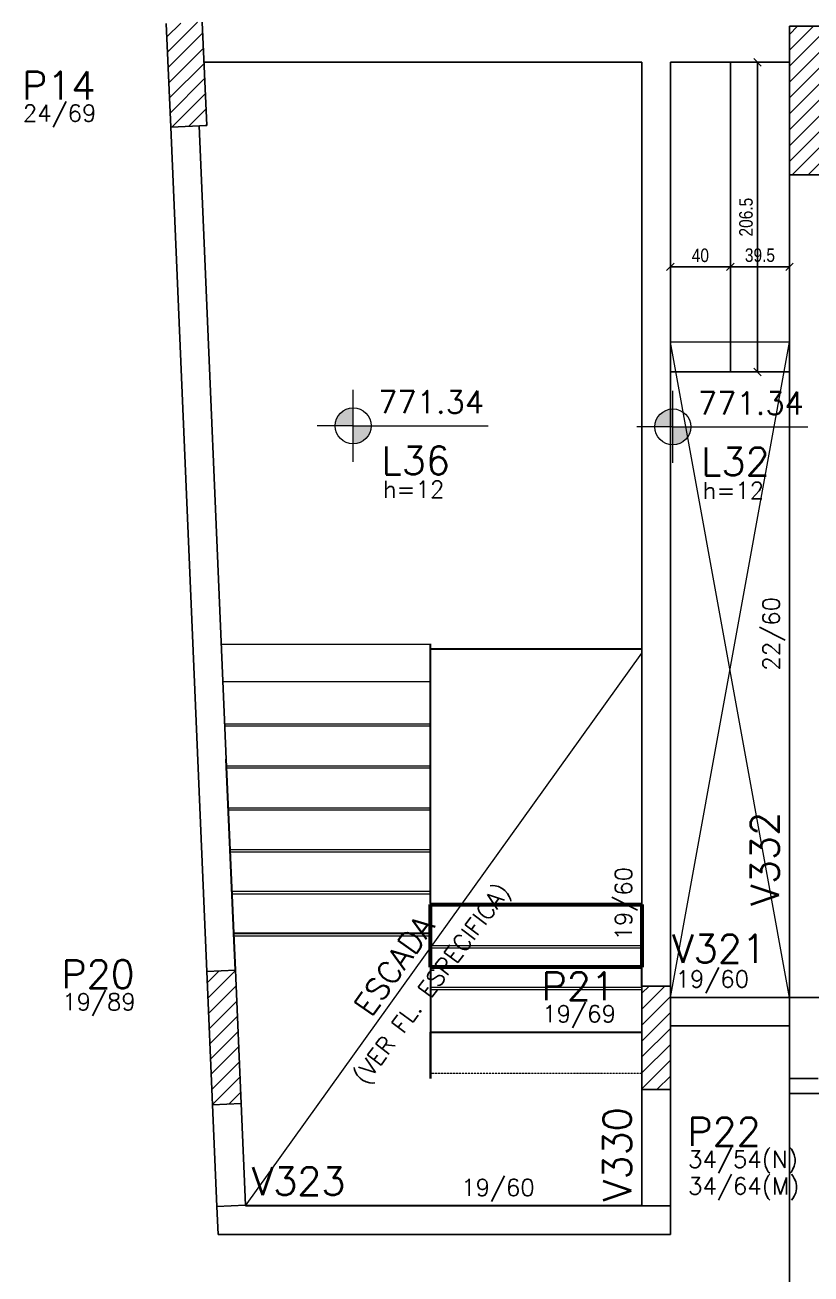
# Model space of a CAD drawing. Extents: x 8513 to 14085, y 1849 to 10799.
# Drawn here: x 9717 to 10242, y 2587 to 3420 of the extents above; entities that cross this region are included whole.
import ezdxf

# ---------------------------------------------------------------- set-up
doc = ezdxf.new("R2010")
doc.units = 0
doc.linetypes.add('FA_Tracejado', pattern=[0.25, 0.15, -0.1])
for name, color, linetype in [('COTA', 241, 'Continuous'), ('Painéis', 200, 'Continuous'), ('Pilares', 5, 'Continuous'), ('VIGAS', 3, 'Continuous'), ('Vázio', 240, 'Continuous')]:
    doc.layers.add(name, color=color, linetype=linetype)
for name, color, linetype, lineweight in [('EST-LAJE', 7, 'Continuous', 30), ('EST-LAJE-CUT', 7, 'Continuous', 60), ('EST-LAJE-TEXT', 7, 'Continuous', 9), ('EST-PILAR-TEXT', 7, 'Continuous', 9), ('EST-TEXT', 7, 'Continuous', 9), ('EST-VIGA-TEXT', 7, 'Continuous', 9)]:
    doc.layers.add(name, color=color, linetype=linetype, lineweight=lineweight)
doc.layers.add('EST-LINHA', color=7, linetype='Continuous', lineweight=9, true_color=0x008000)
doc.styles.add('COTA TECNICA-50', font='techl___.ttf', dxfattribs={"height": 9})
doc.styles.add('RomanS_IV50', font='romans_IV50.ttf', dxfattribs={"height": 11.25})
doc.styles.add('RomanS_IV50_B', font='', dxfattribs={"height": 18.75})
doc.styles.add('RomanS_IV50_B_1', font='', dxfattribs={"height": 22.5})
doc.styles.get('RomanS_IV50_B').set_extended_font_data('RomanS_IV50', bold=True)
doc.styles.get('RomanS_IV50_B_1').set_extended_font_data('RomanS_IV50', bold=True)
doc.dimstyles.new('PAINEL', dxfattribs={"dimtxt": 9, "dimasz": 5, "dimexe": 3, "dimexo": 3, "dimgap": 3, "dimtad": 1, "dimdec": 1, "dimzin": 12, "dimdsep": 46, "dimtxsty": 'COTA TECNICA-50', "dimblk": 'OBLIQUE', "dimcen": 0, "dimclrd": 4, "dimclre": 4, "dimclrt": 1, "dimadec": 1, "dimazin": 3, "dimtfac": 1, "dimtdec": 1, "dimtmove": 0, "dimatfit": 3, "dimldrblk": 'OBLIQUE', "dimfxl": 1, "dimtolj": 1, "dimtzin": 12, "dimarcsym": 0})
pattern_1 = [(45, (10227.5145, 3498.507), (-5.3033, 5.3033), [])]

# ---------------------------------------------------------------- blocks, each defined once
blk = doc.blocks.new('Floors 10 - Floors 1-2883866-BUSINESS')
at = {"layer": 'EST-LAJE'}
blk.add_line((-239.5, -494.67), (-98.5, -494.67), dxfattribs=at)
at = {"layer": 'EST-LAJE', "linetype": 'FA_Tracejado', "lineweight": 20}
blk.add_line((-98.5, -777.83), (-239.5, -777.83), dxfattribs=at)
at = {"layer": 'EST-LINHA'}
blk.add_line((-239.5, -491.4), (-239.5, -491.19), dxfattribs=at)
blk = doc.blocks.new('Floors 12 - Floors 1-2887407-BUSINESS')
at = {"layer": 'EST-LAJE'}
for p, q in [((-239.5, -664.5), (-239.5, -665.03)), ((-98.5, -665.03), (-98.5, -664.5)), ((-239.5, -706.76), (-239.5, -750.25)), ((-98.5, -719.5), (-98.5, -706.76)), ((-239.5, -750.25), (-98.5, -750.25)), ((-239.5, -750.25), (-239.5, -780.98))]:
    blk.add_line(p, q, dxfattribs=at)
at = {"layer": 'EST-LAJE-CUT'}
for p, q in [((-239.5, -706.76), (-239.5, -665.03)), ((-239.5, -665.03), (-98.5, -665.03)), ((-98.5, -665.03), (-98.5, -706.76)), ((-98.5, -706.76), (-239.5, -706.76))]:
    blk.add_line(p, q, dxfattribs=at)
at = {"layer": 'EST-LINHA'}
for p, q in [((-239.5, -664.5), (-98.5, -664.5)), ((-239.5, -692.5), (-98.5, -692.5)), ((-239.5, -694), (-98.5, -694)), ((-98.5, -720.5), (-239.5, -720.5)), ((-98.5, -722), (-239.5, -722))]:
    blk.add_line(p, q, dxfattribs=at)
blk = doc.blocks.new('Floors 14 - Floors 2-2894213-BUSINESS')
at = {"layer": 'EST-LAJE'}
for p, q in [((-239.5, -664.5), (-239.5, -491.41)), ((-370.73, -684.25), (-375.71, -568.05)), ((-369.68, -708.82), (-370.73, -684.25)), ((-370.73, -684.25), (-239.5, -684.25)), ((-239.5, -780.98), (-239.5, -750.25))]:
    blk.add_line(p, q, dxfattribs=at)
at = {"layer": 'EST-LINHA'}
for p, q in [((-379, -491.41), (-239.5, -491.41)), ((-239.5, -516.5), (-377.93, -516.5)), ((-376.72, -544.5), (-239.5, -544.5)), ((-376.66, -546), (-239.5, -546)), ((-375.52, -572.5), (-239.5, -572.5)), ((-375.46, -574), (-239.5, -574)), ((-374.32, -600.5), (-239.5, -600.5)), ((-374.26, -602), (-239.5, -602)), ((-373.12, -628.5), (-239.5, -628.5)), ((-373.06, -630), (-239.5, -630)), ((-239.5, -656.5), (-371.92, -656.5)), ((-371.86, -658), (-239.5, -658)), ((-370.72, -684.5), (-239.5, -684.5)), ((-370.66, -686), (-239.5, -686))]:
    blk.add_line(p, q, dxfattribs=at)
blk = doc.blocks.new('FA_Floor_TAG_SURVEY_R01 - NIV_TIT_H_TXT1__TXT2_Menor-2303205-BUSINESS')
at = {"layer": 'EST-LAJE-TEXT'}
h = blk.add_hatch(color=256, dxfattribs=at)
edge = h.paths.add_edge_path(flags=0)
edge.add_line((-0.28, 0.565), (-0.28, 0.405))
edge.add_line((-0.28, 0.405), (-0.44, 0.405))
edge.add_arc((-0.28, 0.405), 0.16, 90, 180, ccw=False)
h = blk.add_hatch(color=256, dxfattribs=at)
edge = h.paths.add_edge_path(flags=0)
edge.add_arc((-0.28, 0.405), 0.16, -90, 0, ccw=False)
edge.add_line((-0.28, 0.245), (-0.28, 0.405))
edge.add_line((-0.28, 0.405), (-0.12, 0.405))
for p, q in [((-0.28, 0.085), (-0.28, 0.725)), ((-0.28, 0.405), (-0.6, 0.405)), ((-0.28, 0.405), (0.92, 0.405))]:
    blk.add_line(p, q, dxfattribs=at)
blk.add_circle((-0.28, 0.405), 0.16, dxfattribs=at)
blk = doc.blocks.new('_Oblique')
at = {"color": 0, "linetype": 'ByBlock', "lineweight": -2}
blk.add_line((-0.5, -0.5), (0.5, 0.5), dxfattribs=at)
blk = doc.blocks.new('*D600')
at = {"layer": 'COTA', "color": 4, "lineweight": -2, "transparency": 16777216}
for p, q in [((10191.01, 3395.01), (10209.08, 3395.01)), ((10206.08, 3188.51), (10206.08, 3395.01)), ((10191.01, 3188.51), (10209.08, 3188.51))]:
    blk.add_line(p, q, dxfattribs=at)
at = {"layer": 'Defpoints', "color": 0, "transparency": 16777216}
for p in [(10188.01, 3395.01), (10206.08, 3395.01), (10188.01, 3188.51)]:
    blk.add_point(p, dxfattribs=at)
at = {"layer": 'COTA', "color": 4, "lineweight": -2, "transparency": 16777216, "xscale": 5, "yscale": 5, "zscale": 5}
for p, rotation in [((10206.08, 3395.01), 90), ((10206.08, 3188.51), 270)]:
    blk.add_blockref('_Oblique', p, dxfattribs=dict(at, rotation=rotation))
at = {"layer": 'COTA', "color": 1, "transparency": 16777216, "insert": (10198.48, 3291.76), "char_height": 9, "attachment_point": 5, "rotation": 90, "style": 'COTA TECNICA-50'}
blk.add_mtext('\\A1;206.5', dxfattribs=at)
blk = doc.blocks.new('*D601')
at = {"layer": 'COTA', "color": 4, "lineweight": -2, "transparency": 16777216}
for p, q in [((10148.01, 3258.66), (10188.01, 3258.66)), ((10148.01, 3258.22), (10148.01, 3255.66)), ((10188.01, 3258.22), (10188.01, 3255.66))]:
    blk.add_line(p, q, dxfattribs=at)
at = {"layer": 'Defpoints', "color": 0, "transparency": 16777216}
for p in [(10148.01, 3261.22), (10188.01, 3261.22), (10188.01, 3258.66)]:
    blk.add_point(p, dxfattribs=at)
at = {"layer": 'COTA', "color": 4, "lineweight": -2, "transparency": 16777216, "xscale": 5, "yscale": 5, "zscale": 5, "rotation": 180}
blk.add_blockref('_Oblique', (10148.01, 3258.66), dxfattribs=at)
at = {"layer": 'COTA', "color": 4, "lineweight": -2, "transparency": 16777216, "xscale": 5, "yscale": 5, "zscale": 5}
blk.add_blockref('_Oblique', (10188.01, 3258.66), dxfattribs=at)
at = {"layer": 'COTA', "color": 1, "transparency": 16777216, "insert": (10168.01, 3266.25), "char_height": 9, "attachment_point": 5, "style": 'COTA TECNICA-50'}
blk.add_mtext('\\A1;40', dxfattribs=at)
blk = doc.blocks.new('*D602')
at = {"layer": 'COTA', "color": 4, "lineweight": -2, "transparency": 16777216}
for p, q in [((10188.01, 3258.66), (10227.51, 3258.66)), ((10188.01, 3258.22), (10188.01, 3255.66))]:
    blk.add_line(p, q, dxfattribs=at)
at = {"layer": 'Defpoints', "color": 0, "transparency": 16777216}
for p in [(10188.01, 3261.22), (10227.51, 3258.66), (10227.51, 3258.66)]:
    blk.add_point(p, dxfattribs=at)
at = {"layer": 'COTA', "color": 4, "lineweight": -2, "transparency": 16777216, "xscale": 5, "yscale": 5, "zscale": 5, "rotation": 180}
blk.add_blockref('_Oblique', (10188.01, 3258.66), dxfattribs=at)
at = {"layer": 'COTA', "color": 4, "lineweight": -2, "transparency": 16777216, "xscale": 5, "yscale": 5, "zscale": 5}
blk.add_blockref('_Oblique', (10227.51, 3258.66), dxfattribs=at)
at = {"layer": 'COTA', "color": 1, "transparency": 16777216, "insert": (10207.76, 3266.38), "char_height": 9, "attachment_point": 5, "style": 'COTA TECNICA-50'}
blk.add_mtext('\\A1;39.5', dxfattribs=at)

msp = doc.modelspace()

# ---------------------------------------------------------------- hatches: boundary and pattern name
at = {"layer": 'Pilares'}
h = msp.add_hatch(dxfattribs=at)
h.set_pattern_fill('FP_1', color=5, style=0, pattern_type=2)
h.set_pattern_definition(pattern_1)
h.paths.add_polyline_path([(9814.71, 3351.85), (9838.69, 3352.88), (9835.73, 3421.82), (9811.75, 3420.79)], flags=0)
h = msp.add_hatch(dxfattribs=at)
h.set_pattern_fill('FP_1', color=5, style=0, pattern_type=2)
h.set_pattern_definition(pattern_1)
h.paths.add_polyline_path([(10227.51, 3320.01), (10251.51, 3320.01), (10251.51, 3419.01), (10227.51, 3419.01), (10227.51, 3344.49)], flags=0)
h = msp.add_hatch(dxfattribs=at)
h.set_pattern_fill('FP_1', color=5, style=0, pattern_type=2)
h.set_pattern_definition(pattern_1)
h.paths.add_polyline_path([(9842.67, 2699.95), (9861.65, 2700.77), (9857.84, 2789.68), (9838.85, 2788.87), (9839.14, 2782.19)], flags=0)
h = msp.add_hatch(dxfattribs=at)
h.set_pattern_fill('FP_1', color=5, style=0, pattern_type=2)
h.set_pattern_definition(pattern_1)
h.paths.add_polyline_path([(10148.01, 2710.01), (10148.01, 2779.01), (10129.01, 2779.01), (10129.01, 2710.01)], flags=0)

# ---------------------------------------------------------------- linework, layer by layer
at = {"layer": 'EST-LAJE'}
for p, q in [((9864.58, 2632.51), (9864.56, 2632.92)), ((10129.01, 2632.51), (9864.58, 2632.51))]:
    msp.add_line(p, q, dxfattribs=at)
at = {"layer": 'Painéis', "ltscale": 70}
msp.add_line((10188.01, 3188.51), (10188.01, 3395.01), dxfattribs=at)
at = {"layer": 'Pilares', "color": 5}
for p, q in [((9814.71, 3351.85), (9811.75, 3420.79)), ((9835.73, 3421.82), (9838.69, 3352.88)), ((10227.51, 3320.01), (10227.51, 3419.01)), ((10227.51, 3419.01), (10251.51, 3419.01)), ((9838.69, 3352.88), (9814.71, 3351.85)), ((10251.51, 3320.01), (10227.51, 3320.01)), ((9838.85, 2788.87), (9857.84, 2789.68)), ((9842.67, 2699.95), (9838.85, 2788.87)), ((9857.84, 2789.68), (9861.65, 2700.77)), ((10129.01, 2710.01), (10129.01, 2779.01)), ((10129.01, 2779.01), (10148.01, 2779.01)), ((10148.01, 2779.01), (10148.01, 2710.01)), ((10227.51, 2707.51), (10227.51, 2771.51)), ((10227.51, 2771.51), (10261.51, 2771.51)), ((10148.01, 2710.01), (10129.01, 2710.01)), ((10261.51, 2707.51), (10227.51, 2707.51)), ((9861.65, 2700.77), (9842.67, 2699.95))]:
    msp.add_line(p, q, dxfattribs=at)
at = {"layer": 'VIGAS', "color": 3}
for p, q in [((10129.01, 3395.01), (9836.88, 3395.01)), ((10129.01, 2834.01), (10129.01, 3395.01)), ((10227.51, 3395.01), (10148.01, 3395.01)), ((10148.01, 2779.01), (10148.01, 3395.01)), ((9814.71, 3351.85), (9838.85, 2788.87)), ((9833.69, 3352.67), (9851.8, 2930.45)), ((10227.51, 2771.51), (10227.51, 3320.01)), ((10227.51, 3188.51), (10148.01, 3188.51)), ((10148.01, 2771.51), (10227.51, 2771.51)), ((10148.01, 2752.51), (10227.51, 2752.51)), ((10129.01, 2632.51), (10129.01, 2710.01)), ((10148.01, 2632.51), (10148.01, 2710.01)), ((10227.51, 2184.01), (10227.51, 2707.51)), ((9842.67, 2699.95), (9845.58, 2632.1)), ((9861.65, 2700.77), (9864.56, 2632.92)), ((9845.58, 2632.1), (9864.56, 2632.92)), ((9846.37, 2613.51), (9845.58, 2632.1)), ((10129.01, 2632.51), (10148.01, 2632.51)), ((10148.01, 2632.51), (10148.01, 2613.51)), ((9846.37, 2613.51), (10148.01, 2613.51))]:
    msp.add_line(p, q, dxfattribs=at)
at = {"layer": 'Vázio', "linetype": 'Continuous', "lineweight": 9}
for p, q in [((10227.51, 3208.51), (10148.01, 3208.51)), ((10227.51, 2771.53), (10148.02, 3208.48)), ((10148.02, 2771.53), (10227.51, 3208.48)), ((9864.58, 2632.51), (10129.01, 3001.01))]:
    msp.add_line(p, q, dxfattribs=at)
at = {"layer": 'Vázio'}
for p, q in [((9988.01, 3007.1), (9988.01, 3007.32)), ((10246.51, 2717.51), (10227.51, 2717.51))]:
    msp.add_line(p, q, dxfattribs=at)

# ---------------------------------------------------------------- block references
at = {"layer": 'EST-LAJE', "linetype": 'FA_Tracejado', "lineweight": 20}
for name in ['Floors 14 - Floors 2-2894213-BUSINESS', 'Floors 10 - Floors 1-2883866-BUSINESS', 'Floors 12 - Floors 1-2887407-BUSINESS']:
    msp.add_blockref(name, (10227.51, 3498.51), dxfattribs=at)
at = {"layer": 'EST-LAJE-TEXT', "xscale": 74.99999999999996, "yscale": 74.99999999999996, "zscale": 74.99999999999996}
for p in [(9957.38, 3122.25), (10170.65, 3121.51)]:
    msp.add_blockref('FA_Floor_TAG_SURVEY_R01 - NIV_TIT_H_TXT1__TXT2_Menor-2303205-BUSINESS', p, dxfattribs=at)

# ---------------------------------------------------------------- texts
at = {"layer": 'EST-LAJE-TEXT', "lineweight": 30, "attachment_point": 1}
for s, insert, char_height, width, style in [('771.34', (9953.08, 3175.97), 15, 99.8101, 'RomanS_IV50_B'), ('771.34', (10166.35, 3175.23), 15, 99.8101, 'RomanS_IV50_B'), ('h=12', (9956.31, 3115.86), 11.25, 58.924, 'RomanS_IV50'), ('h=12', (10169.58, 3115.12), 11.25, 58.924, 'RomanS_IV50')]:
    msp.add_mtext(s, dxfattribs=dict(at, insert=insert, char_height=char_height, width=width, style=style))
at = {"layer": 'EST-LAJE-TEXT', "lineweight": 50, "char_height": 18.75, "width": 63.7342, "attachment_point": 1, "style": 'RomanS_IV50_B_1'}
for s, insert in [('L36', (9955.18, 3138.92)), ('L32', (10168.45, 3138.18))]:
    msp.add_mtext(s, dxfattribs=dict(at, insert=insert))
at = {"layer": 'EST-PILAR-TEXT', "lineweight": 50, "attachment_point": 1}
for s, insert, char_height, width, style in [('P14', (9715.49, 3388.87), 18.75, 69.1455, 'RomanS_IV50_B_1'), ('P14', (9715.49, 3388.87), 18.75, 69.1455, 'RomanS_IV50_B_1'), ('24/69', (9716.04, 3366.68), 11.25, 70.3481, 'RomanS_IV50'), ('24/69', (9716.04, 3366.68), 11.25, 70.3481, 'RomanS_IV50'), ('P20', (9741.73, 2796.35), 18.75, 69.1455, 'RomanS_IV50_B_1'), ('P20', (9741.73, 2796.35), 18.75, 69.1455, 'RomanS_IV50_B_1'), ('P21', (10062.01, 2788.35), 18.75, 69.1455, 'RomanS_IV50_B_1'), ('P21', (10062.01, 2788.35), 18.75, 69.1455, 'RomanS_IV50_B_1'), ('19/89', (9742.27, 2774.16), 11.25, 70.3481, 'RomanS_IV50'), ('19/89', (9742.27, 2774.16), 11.25, 70.3481, 'RomanS_IV50'), ('19/69', (10062.56, 2766.16), 11.25, 70.3481, 'RomanS_IV50'), ('19/69', (10062.56, 2766.16), 11.25, 70.3481, 'RomanS_IV50'), ('P22', (10159.25, 2691.38), 18.75, 69.1455, 'RomanS_IV50_B_1'), ('P22', (10159.25, 2691.38), 18.75, 69.1455, 'RomanS_IV50_B_1'), ('34/54(N)', (10159.8, 2669.19), 11.25, 104.6202, 'RomanS_IV50'), ('34/64(M)', (10159.8, 2651.38), 11.25, 105.8227, 'RomanS_IV50')]:
    msp.add_mtext(s, dxfattribs=dict(at, insert=insert, char_height=char_height, width=width, style=style))
at = {"layer": 'EST-TEXT', "attachment_point": 1}
for s, insert, char_height, width, rotation, style in [('(VER FL. ESPECIFICA)', (9935.58, 2719.27), 11.25, 239.905, 53.15596, 'RomanS_IV50'), ('ESCADA', (9936.05, 2766.29), 15, 105.2215, 54.87928, 'RomanS_IV50_B')]:
    msp.add_mtext(s, dxfattribs=dict(at, insert=insert, char_height=char_height, width=width, rotation=rotation, style=style))
at = {"layer": 'EST-VIGA-TEXT', "lineweight": 30, "char_height": 11.25, "width": 70.3481, "attachment_point": 1, "rotation": 90, "style": 'RomanS_IV50'}
for s, insert in [('22/60', (10209.65, 2989.36)), ('19/60', (10111.15, 2809.36))]:
    msp.add_mtext(s, dxfattribs=dict(at, insert=insert))
at = {"layer": 'EST-VIGA-TEXT', "lineweight": 50, "char_height": 18.75, "width": 88.9873, "attachment_point": 1, "rotation": 90, "style": 'RomanS_IV50_B_1'}
for s, insert in [('V332', (10201.63, 2832.56)), ('V330', (10103.13, 2635.56))]:
    msp.add_mtext(s, dxfattribs=dict(at, insert=insert))
at = {"layer": 'EST-VIGA-TEXT', "lineweight": 50, "char_height": 18.75, "width": 88.9873, "attachment_point": 1, "style": 'RomanS_IV50_B_1'}
for s, insert in [('V321', (10149.06, 2813.39)), ('V323', (9868.61, 2658.39))]:
    msp.add_mtext(s, dxfattribs=dict(at, insert=insert))
at = {"layer": 'EST-VIGA-TEXT', "lineweight": 30, "char_height": 11.25, "width": 70.3481, "attachment_point": 1, "style": 'RomanS_IV50'}
for insert in [(10151.37, 2789.37), (10008.39, 2650.37)]:
    msp.add_mtext('19/60', dxfattribs=dict(at, insert=insert))

# ---------------------------------------------------------------- dimensions: what is measured, and where the dimension line sits
at = {"layer": 'COTA'}
dim = msp.add_linear_dim(base=(10206.08, 3395.01), p1=(10188.01, 3188.51), p2=(10188.01, 3395.01), angle=90, dimstyle='PAINEL', dxfattribs=at)
dim.commit()
dim.dimension.update_dxf_attribs({"geometry": '*D600', "text_midpoint": (10198.48, 3291.76)})
dim = msp.add_linear_dim(base=(10188.01, 3258.66), p1=(10148.01, 3261.22), p2=(10188.01, 3261.22), dimstyle='PAINEL', dxfattribs=at)
dim.commit()
dim.dimension.update_dxf_attribs({"geometry": '*D601', "text_midpoint": (10168.01, 3266.25)})
dim = msp.add_linear_dim(base=(10227.51, 3258.66), p1=(10188.01, 3261.22), p2=(10227.51, 3258.66), dimstyle='PAINEL', override={"dimtmove": 1}, dxfattribs=at)
dim.commit()
dim.dimension.update_dxf_attribs({"geometry": '*D602', "text_midpoint": (10207.76, 3266.38)})

doc.saveas('drawing.dxf')
